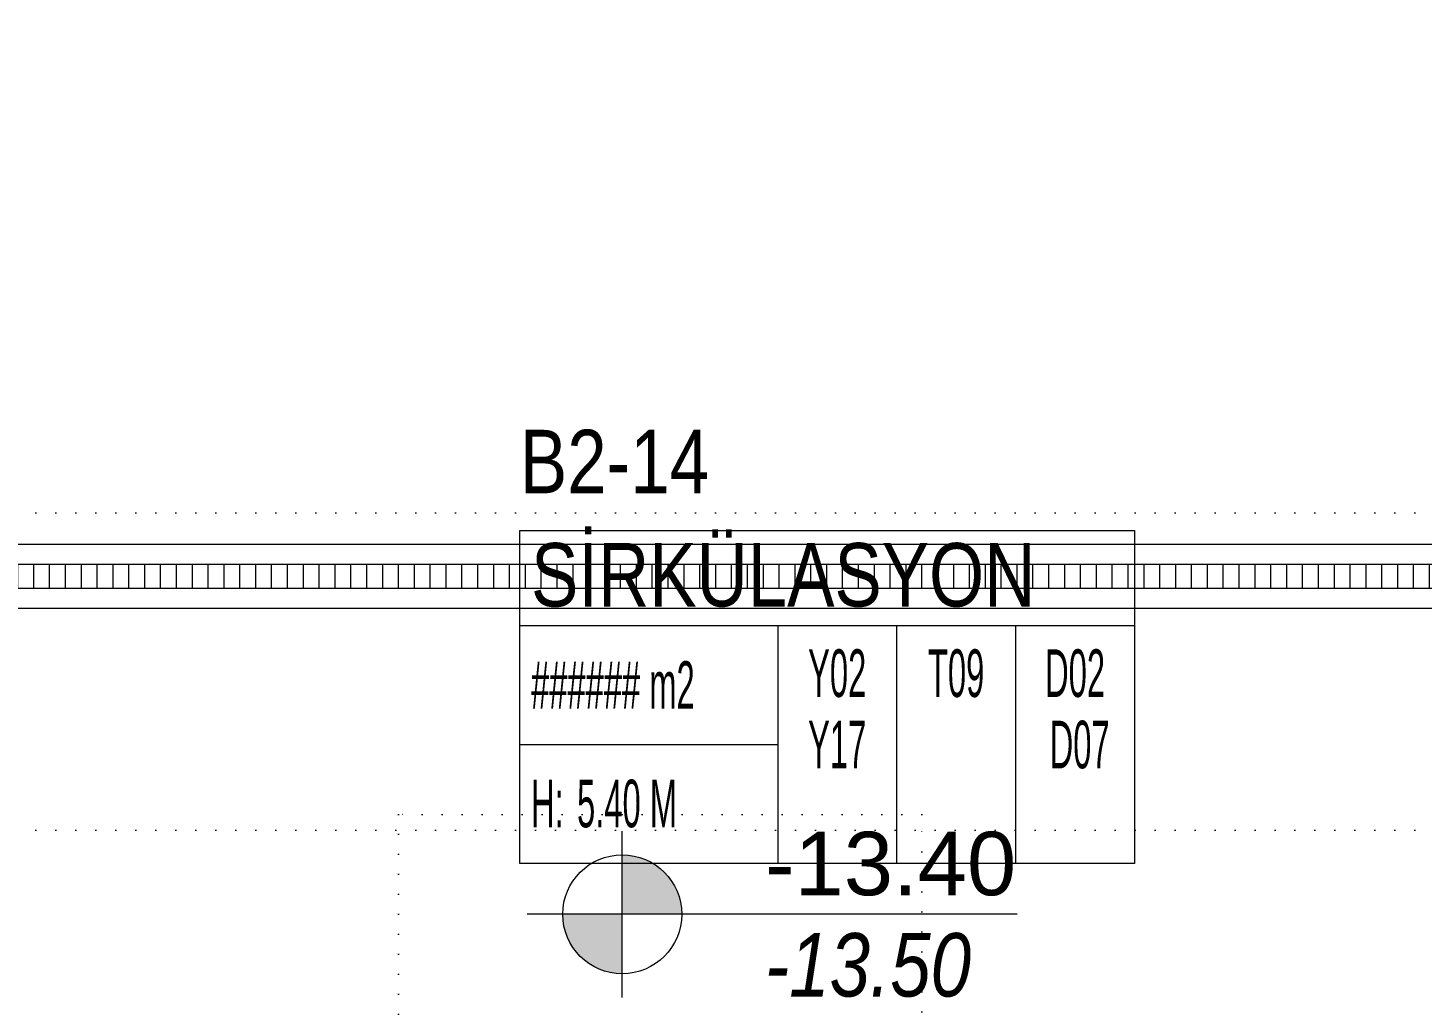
# Model space of a CAD drawing. Header units: metres. Extents: x -13621 to 152406, y -16073 to 22221.
# Drawn here: x 3516 to 4395, y 4170 to 4786 of the extents above; entities that cross this region are included whole.
import ezdxf
from ezdxf.enums import TextEntityAlignment as Align

# ---------------------------------------------------------------- set-up
doc = ezdxf.new("R2010")
doc.units = ezdxf.units.M
doc.header["$LTSCALE"] = 100
doc.header["$MEASUREMENT"] = 0
doc.linetypes.add('DOT2', pattern=[0.125, 0, -0.125])
doc.layers.get('0').update_dxf_attribs({"color": 9, "lineweight": 9})
for name, color, linetype, lineweight in [('06D', 9, 'Continuous', 9), ('20', 9, 'DOT2', 9), ('21', 9, 'Continuous', 9), ('21_mahal200', 9, 'Continuous', 9)]:
    doc.layers.add(name, color=color, linetype=linetype, lineweight=lineweight)
doc.styles.add('Arial', font='arial.ttf', dxfattribs={"height": 2.5})
doc.styles.add('MuuM_TEXT-ITALIC', font='ARIALNI.TTF')
doc.styles.add('MuuM_TEXT-STANDART', font='ARIALN.TTF')

# ---------------------------------------------------------------- blocks, each defined once
blk = doc.blocks.new('p-ızgara')
at = {"layer": '06D'}
h = blk.add_hatch(dxfattribs=at)
h.set_pattern_fill('_USER', color=252, scale=10, angle=90, style=0, pattern_type=0)
h.set_pattern_definition([(90, (-7e-12, -8630), (-10, 6e-16), [])])
h.paths.add_polyline_path([(7918.01, -4182.5), (907.5, -4182.5), (907.5, -4197.5), (7918.01, -4197.5)])
blk.add_lwpolyline([(7918.01, -4182.5), (907.5, -4182.5), (907.5, -4197.5), (7918.01, -4197.5)], close=True, dxfattribs=at)
blk = doc.blocks.new('0_elevationtarget-p-bk')
h = blk.add_hatch(color=250)
h.paths.add_polyline_path([(1.875, 0, 0.414214), (0, 1.875), (0, 0)])
h.paths.add_polyline_path([(0, 0), (-1.875, 0, 0.414214), (0, -1.875)])
blk.add_line((0, -2.625), (0, 2.625))
blk.add_lwpolyline([(12.453, 0), (-3, 0)])
blk.add_circle((0, 0), 1.875)
at = {"style": 'Arial'}
blk.add_attdef('BITMISKOT', text='', height=2, dxfattribs=at).set_placement((4.5, 0), align=Align.BOTTOM_LEFT)
at = {"style": 'MuuM_TEXT-ITALIC'}
blk.add_attdef('FINISHINGFLOORLEVEL', text='', height=2, dxfattribs=at).set_placement((4.5, -0.592), align=Align.TOP_LEFT)
blk = doc.blocks.new('0_roomno2')
blk.add_lwpolyline([(19.375, -10.5), (0, -10.5), (0, 0), (19.375, 0)], close=True)
for points in [[(0, -3), (19.375, -3)], [(8.125, -3), (8.125, -10.5)], [(11.875, -3), (11.875, -10.5)], [(15.625, -3), (15.625, -10.5)], [(0, -6.75), (8.125, -6.75)]]:
    blk.add_lwpolyline(points)
at = {"style": 'MuuM_TEXT-STANDART', "width": 0.6}
blk.add_text('H:', height=1.5, dxfattribs=at).set_placement((0.35, -8.608), align=Align.MIDDLE_LEFT)
at = {"style": 'Arial'}
blk.add_attdef('ODANO', (0, 1.17), '', height=2, dxfattribs=at)
blk.add_attdef('MEKANADI', text='', height=2, dxfattribs=at).set_placement((0.35, -3), align=Align.BOTTOM_LEFT)
at = {"style": 'MuuM_TEXT-STANDART', "width": 0.6}
for tag, p in [('YER01', (10, -4.5)), ('TAVAN01', (13.75, -4.5)), ('DUVAR01', (17.5, -4.5)), ('YER02', (10, -6.75)), ('TAVAN02', (13.75, -6.75)), ('DUVAR02', (17.5, -6.75)), ('YER03', (10, -9)), ('TAVAN03', (13.75, -9)), ('DUVAR03', (17.5, -9))]:
    blk.add_attdef(tag, text='', height=1.5, dxfattribs=at).set_placement(p, align=Align.MIDDLE_CENTER)
for tag, p in [('M2', (0.35, -4.875)), ('TEMIZTAVANYUKSEKLIGI', (1.8, -8.608))]:
    blk.add_attdef(tag, text='', height=1.5, dxfattribs=at).set_placement(p, align=Align.MIDDLE_LEFT)
blk = doc.blocks.new('2.bod.Mimari')
at = {"layer": '06D'}
blk.add_lwpolyline([(907.5, -4210), (8397.52, -4210), (8397.52, -3773.53), (8357.52, -3773.53), (8357.52, -4170), (907.5, -4170)], close=True, dxfattribs=at)
at = {"layer": '06D', "linetype": 'DOT2'}
for points in [[(375, -5889.88), (375, -4630, -0.369385), (825, -4150), (8420, -4150)], [(525, -5909.88), (525, -4650, -0.414214), (825, -4350), (8520, -4350)]]:
    blk.add_lwpolyline(points, format="xyb", dxfattribs=at)
at = {"layer": '20'}
blk.add_lwpolyline([(3750, -4540), (4080, -4540), (4080, -4340), (3750, -4340)], close=True, dxfattribs=at)
at = {"layer": '06D'}
blk.add_blockref('p-ızgara', (0, 0), dxfattribs=at)
at = {"layer": '21', "xscale": 20, "yscale": 20, "zscale": 20}
blk.add_blockref('0_elevationtarget-p-bk', (3891.04, -4403.01), dxfattribs=at).add_auto_attribs({'BITMISKOT': '-13.40', 'FINISHINGFLOORLEVEL': '-13.50'})
at = {"layer": '21_mahal200'}
ref = blk.add_blockref('0_roomno2', (3826.55, -4160.99), dxfattribs=dict(at, xscale=20, yscale=20, zscale=20))
ref.add_attrib('ODANO', 'B2-14', (3826.55, -4137.59), dxfattribs={"layer": '0', "height": 40, "style": 'Arial', "width": 0.8})
ref.add_attrib('MEKANADI', 'SİRKÜLASYON', dxfattribs={"layer": '0', "height": 40, "style": 'Arial', "width": 0.8}).set_placement((3833.55, -4220.99), align=Align.BOTTOM_LEFT)
ref.add_attrib('M2', '###### m2', dxfattribs={"layer": '0', "height": 30, "style": 'MuuM_TEXT-STANDART', "width": 0.6}).set_placement((3833.55, -4258.49), align=Align.MIDDLE_LEFT)
ref.add_attrib('TEMIZTAVANYUKSEKLIGI', '5.40 M', dxfattribs={"layer": '0', "height": 30, "style": 'MuuM_TEXT-STANDART', "width": 0.6}).set_placement((3862.55, -4333.15), align=Align.MIDDLE_LEFT)
ref.add_attrib('YER01', 'Y02', dxfattribs={"layer": '0', "height": 30, "style": 'MuuM_TEXT-STANDART', "width": 0.6}).set_placement((4026.55, -4250.99), align=Align.MIDDLE_CENTER)
ref.add_attrib('TAVAN01', 'T09', dxfattribs={"layer": '0', "height": 30, "style": 'MuuM_TEXT-STANDART', "width": 0.6}).set_placement((4101.55, -4250.99), align=Align.MIDDLE_CENTER)
ref.add_attrib('DUVAR01', 'D02', dxfattribs={"layer": '0', "height": 30, "style": 'MuuM_TEXT-STANDART', "width": 0.6}).set_placement((4176.55, -4250.99), align=Align.MIDDLE_CENTER)
ref.add_attrib('YER02', 'Y17', dxfattribs={"layer": '0', "height": 30, "style": 'MuuM_TEXT-STANDART', "width": 0.6}).set_placement((4026.55, -4295.99), align=Align.MIDDLE_CENTER)
ref.add_attrib('DUVAR02', ' D07', dxfattribs={"layer": '0', "height": 30, "style": 'MuuM_TEXT-STANDART', "width": 0.6}).set_placement((4176.55, -4295.99), align=Align.MIDDLE_CENTER)

msp = doc.modelspace()

# ---------------------------------------------------------------- block references
msp.add_blockref('2.bod.Mimari', (0, 8630))

doc.saveas('drawing.dxf')
